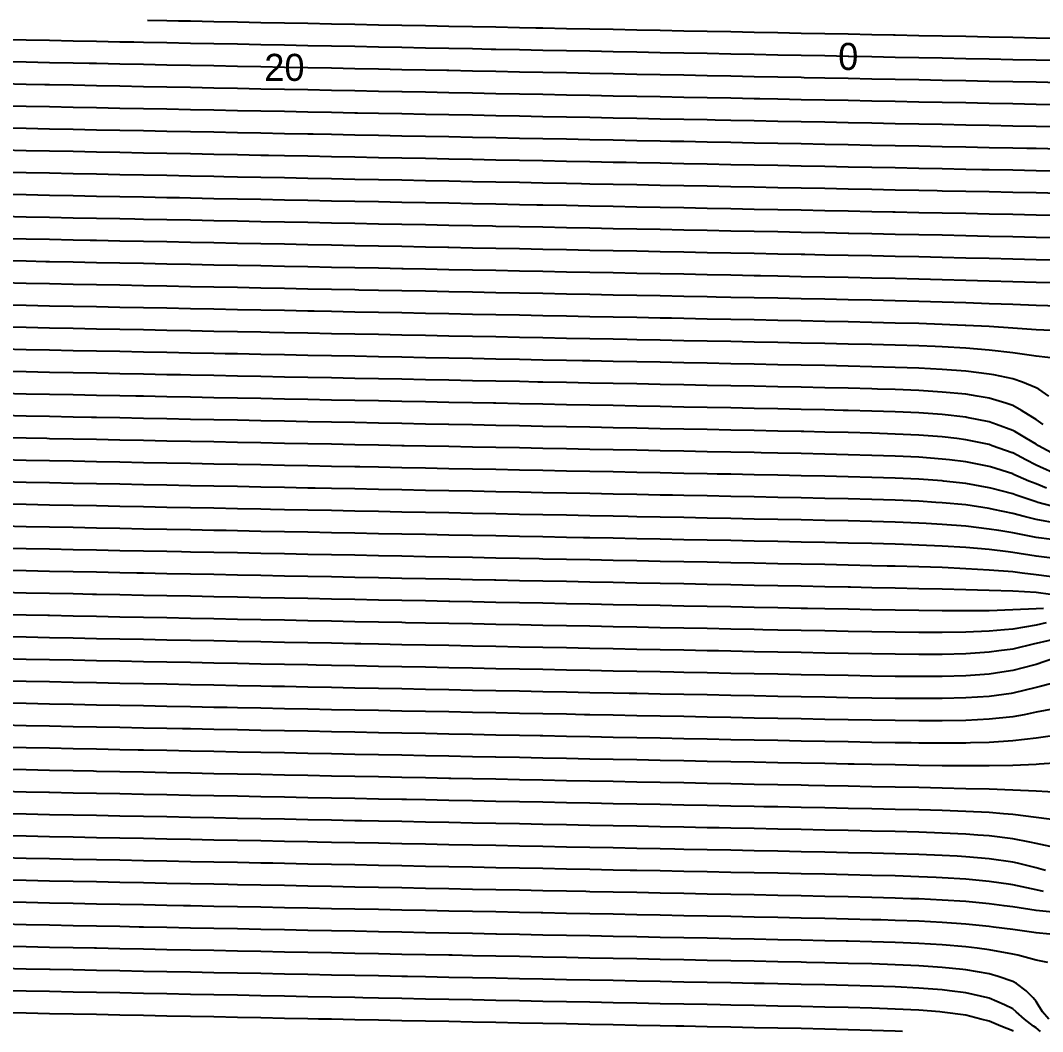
# Model space of a CAD drawing. Header units: metres. Extents: x 2416 to 4584, y 37 to 133.
# Drawn here: x 4340.9 to 4435.2, y 38.7 to 132 of the extents above; entities that cross this region are included whole.
import ezdxf
from ezdxf.enums import TextEntityAlignment as Align

# ---------------------------------------------------------------- set-up
doc = ezdxf.new("R2010")
doc.units = ezdxf.units.M
for name, color, linetype in [('Vs_-20', 7, 'Continuous'), ('Vs_0', 7, 'Continuous'), ('Vs_100', 7, 'Continuous'), ('Vs_120', 7, 'Continuous'), ('Vs_140', 7, 'Continuous'), ('Vs_160', 7, 'Continuous'), ('Vs_180', 7, 'Continuous'), ('Vs_20', 7, 'Continuous'), ('Vs_200', 7, 'Continuous'), ('Vs_220', 7, 'Continuous'), ('Vs_240', 7, 'Continuous'), ('Vs_260', 7, 'Continuous'), ('Vs_280', 7, 'Continuous'), ('Vs_300', 7, 'Continuous'), ('Vs_320', 7, 'Continuous'), ('Vs_340', 7, 'Continuous'), ('Vs_360', 7, 'Continuous'), ('Vs_380', 7, 'Continuous'), ('Vs_40', 7, 'Continuous'), ('Vs_400', 7, 'Continuous'), ('Vs_420', 7, 'Continuous'), ('Vs_440', 7, 'Continuous'), ('Vs_460', 7, 'Continuous'), ('Vs_480', 7, 'Continuous'), ('Vs_500', 7, 'Continuous'), ('Vs_520', 7, 'Continuous'), ('Vs_540', 7, 'Continuous'), ('Vs_560', 7, 'Continuous'), ('Vs_580', 7, 'Continuous'), ('Vs_60', 7, 'Continuous'), ('Vs_600', 7, 'Continuous'), ('Vs_620', 7, 'Continuous'), ('Vs_640', 7, 'Continuous'), ('Vs_660', 7, 'Continuous'), ('Vs_680', 7, 'Continuous'), ('Vs_700', 7, 'Continuous'), ('Vs_720', 7, 'Continuous'), ('Vs_740', 7, 'Continuous'), ('Vs_760', 7, 'Continuous'), ('Vs_780', 7, 'Continuous'), ('Vs_80', 7, 'Continuous'), ('Vs_800', 7, 'Continuous'), ('Vs_820', 7, 'Continuous'), ('Vs_840', 7, 'Continuous'), ('Vs_860', 7, 'Continuous'), ('Vs_880', 7, 'Continuous')]:
    doc.layers.add(name, color=color, linetype=linetype)

msp = doc.modelspace()

# ---------------------------------------------------------------- linework, layer by layer
at = {"layer": 'Vs_-20'}
msp.add_lwpolyline([(4436.771, 130.339), (4434.603, 130.382), (4432.435, 130.425), (4430.267, 130.468), (4428.099, 130.511), (4425.931, 130.554), (4423.763, 130.597), (4421.595, 130.64), (4421.421, 130.643), (4419.427, 130.683), (4417.259, 130.726), (4415.091, 130.769), (4412.923, 130.812), (4410.755, 130.854), (4408.586, 130.897), (4406.418, 130.94), (4404.25, 130.983), (4402.082, 131.026), (4399.914, 131.069), (4397.746, 131.112), (4395.578, 131.155), (4393.41, 131.198), (4391.242, 131.241), (4389.074, 131.284), (4388.43, 131.296), (4386.906, 131.327), (4384.738, 131.37), (4382.57, 131.413), (4380.402, 131.455), (4378.234, 131.498), (4376.065, 131.541), (4373.897, 131.584), (4371.729, 131.627), (4369.561, 131.67), (4367.393, 131.713), (4365.225, 131.756), (4363.057, 131.799), (4360.889, 131.842), (4358.721, 131.885), (4356.553, 131.928), (4355.437, 131.95), (4354.385, 131.971), (4352.596, 132.006)], dxfattribs=at)
at = {"layer": 'Vs_0'}
msp.add_lwpolyline([(4436.771, 128.298), (4434.603, 128.341), (4432.435, 128.384), (4430.267, 128.427), (4428.099, 128.47), (4425.931, 128.513), (4423.763, 128.556), (4421.595, 128.599), (4419.427, 128.641), (4417.309, 128.683), (4417.259, 128.684), (4415.091, 128.727), (4412.923, 128.77), (4410.755, 128.813), (4408.586, 128.856), (4406.418, 128.899), (4404.25, 128.942), (4402.082, 128.985), (4399.914, 129.028), (4397.746, 129.071), (4395.578, 129.114), (4393.41, 129.157), (4391.242, 129.2), (4389.074, 129.243), (4386.906, 129.285), (4384.738, 129.328), (4384.318, 129.337), (4382.57, 129.371), (4380.402, 129.414), (4378.234, 129.457), (4376.065, 129.5), (4373.897, 129.543), (4371.729, 129.586), (4369.561, 129.629), (4367.393, 129.672), (4365.225, 129.715), (4363.057, 129.758), (4360.889, 129.801), (4358.721, 129.844), (4356.553, 129.886), (4354.385, 129.929), (4352.217, 129.972), (4351.325, 129.99), (4350.049, 130.015), (4347.881, 130.058), (4345.713, 130.101), (4343.544, 130.144), (4341.376, 130.187), (4339.208, 130.23)], dxfattribs=at)
at = {"layer": 'Vs_100'}
msp.add_lwpolyline([(4436.771, 118.088), (4434.603, 118.131), (4432.435, 118.174), (4430.267, 118.218), (4429.595, 118.231), (4428.099, 118.261), (4425.931, 118.305), (4423.763, 118.348), (4421.595, 118.392), (4419.427, 118.435), (4417.259, 118.478), (4415.091, 118.521), (4412.923, 118.564), (4410.755, 118.607), (4408.586, 118.65), (4406.418, 118.693), (4404.25, 118.736), (4402.082, 118.779), (4399.914, 118.822), (4397.746, 118.865), (4396.751, 118.884), (4395.578, 118.908), (4393.41, 118.951), (4391.242, 118.994), (4389.074, 119.036), (4386.906, 119.079), (4384.738, 119.122), (4382.57, 119.165), (4380.402, 119.208), (4378.234, 119.251), (4376.065, 119.294), (4373.897, 119.337), (4371.729, 119.38), (4369.561, 119.423), (4367.393, 119.466), (4365.225, 119.509), (4363.759, 119.538), (4363.057, 119.552), (4360.889, 119.595), (4358.721, 119.637), (4356.553, 119.68), (4354.385, 119.723), (4352.217, 119.766), (4350.049, 119.809), (4347.881, 119.852), (4345.713, 119.895), (4343.544, 119.938), (4341.376, 119.981), (4339.208, 120.024)], dxfattribs=at)
at = {"layer": 'Vs_120'}
msp.add_lwpolyline([(4436.771, 116.042), (4434.603, 116.086), (4432.435, 116.13), (4430.267, 116.174), (4428.099, 116.218), (4425.931, 116.262), (4425.472, 116.271), (4423.763, 116.306), (4421.595, 116.35), (4419.427, 116.393), (4417.259, 116.436), (4415.091, 116.48), (4412.923, 116.523), (4410.755, 116.566), (4408.586, 116.609), (4406.418, 116.652), (4404.25, 116.695), (4402.082, 116.738), (4399.914, 116.781), (4397.746, 116.824), (4395.578, 116.866), (4393.41, 116.909), (4392.64, 116.925), (4391.242, 116.952), (4389.074, 116.995), (4386.906, 117.038), (4384.738, 117.081), (4382.57, 117.124), (4380.402, 117.167), (4378.234, 117.21), (4376.065, 117.253), (4373.897, 117.296), (4371.729, 117.339), (4369.561, 117.382), (4367.393, 117.425), (4365.225, 117.467), (4363.057, 117.51), (4360.889, 117.553), (4359.647, 117.578), (4358.721, 117.596), (4356.553, 117.639), (4354.385, 117.682), (4352.217, 117.725), (4350.049, 117.768), (4347.881, 117.811), (4345.713, 117.854), (4343.544, 117.897), (4341.376, 117.94), (4339.208, 117.983)], dxfattribs=at)
at = {"layer": 'Vs_140'}
msp.add_lwpolyline([(4436.771, 113.994), (4434.603, 114.037), (4432.435, 114.082), (4430.267, 114.128), (4428.099, 114.173), (4425.931, 114.218), (4423.763, 114.263), (4421.595, 114.307), (4421.388, 114.312), (4419.427, 114.351), (4417.259, 114.395), (4415.091, 114.438), (4412.923, 114.481), (4410.755, 114.524), (4408.586, 114.568), (4406.418, 114.611), (4404.25, 114.653), (4402.082, 114.696), (4399.914, 114.739), (4397.746, 114.782), (4395.578, 114.825), (4393.41, 114.868), (4391.242, 114.911), (4389.074, 114.954), (4388.528, 114.965), (4386.906, 114.997), (4384.738, 115.04), (4382.57, 115.083), (4380.402, 115.126), (4378.234, 115.169), (4376.065, 115.212), (4373.897, 115.255), (4371.729, 115.297), (4369.561, 115.34), (4367.393, 115.383), (4365.225, 115.426), (4363.057, 115.469), (4360.889, 115.512), (4358.721, 115.555), (4356.553, 115.598), (4355.535, 115.618), (4354.385, 115.641), (4352.217, 115.684), (4350.049, 115.727), (4347.881, 115.77), (4345.713, 115.813), (4343.544, 115.856), (4341.376, 115.898), (4339.208, 115.941)], dxfattribs=at)
at = {"layer": 'Vs_160'}
msp.add_lwpolyline([(4436.771, 111.938), (4434.603, 111.983), (4432.435, 112.03), (4430.267, 112.078), (4428.099, 112.126), (4425.931, 112.173), (4423.763, 112.219), (4421.595, 112.264), (4419.427, 112.309), (4417.322, 112.352), (4417.259, 112.353), (4415.091, 112.397), (4412.923, 112.44), (4410.755, 112.483), (4408.586, 112.526), (4406.418, 112.569), (4404.25, 112.612), (4402.082, 112.655), (4399.914, 112.698), (4397.746, 112.741), (4395.578, 112.784), (4393.41, 112.827), (4391.242, 112.87), (4389.074, 112.913), (4386.906, 112.956), (4384.738, 112.999), (4384.416, 113.005), (4382.57, 113.042), (4380.402, 113.085), (4378.234, 113.127), (4376.065, 113.17), (4373.897, 113.213), (4371.729, 113.256), (4369.561, 113.299), (4367.393, 113.342), (4365.225, 113.385), (4363.057, 113.428), (4360.889, 113.471), (4358.721, 113.514), (4356.553, 113.557), (4354.385, 113.6), (4352.217, 113.643), (4351.423, 113.658), (4350.049, 113.686), (4347.881, 113.728), (4345.713, 113.771), (4343.544, 113.814), (4341.376, 113.857), (4339.208, 113.9)], dxfattribs=at)
at = {"layer": 'Vs_180'}
msp.add_lwpolyline([(4436.771, 109.87), (4434.603, 109.916), (4432.435, 109.968), (4430.267, 110.021), (4428.099, 110.073), (4425.931, 110.124), (4423.763, 110.173), (4421.595, 110.221), (4419.427, 110.266), (4417.259, 110.311), (4415.091, 110.355), (4413.249, 110.392), (4412.923, 110.399), (4410.755, 110.442), (4408.586, 110.485), (4406.418, 110.528), (4404.25, 110.571), (4402.082, 110.614), (4399.914, 110.657), (4397.746, 110.7), (4395.578, 110.743), (4393.41, 110.786), (4391.242, 110.829), (4389.074, 110.872), (4386.906, 110.915), (4384.738, 110.957), (4382.57, 111), (4380.402, 111.043), (4380.304, 111.045), (4378.234, 111.086), (4376.065, 111.129), (4373.897, 111.172), (4371.729, 111.215), (4369.561, 111.258), (4367.393, 111.301), (4365.225, 111.344), (4363.057, 111.387), (4360.889, 111.43), (4358.721, 111.473), (4356.553, 111.516), (4354.385, 111.558), (4352.217, 111.601), (4350.049, 111.644), (4347.881, 111.687), (4347.311, 111.698), (4345.713, 111.73), (4343.544, 111.773), (4341.376, 111.816), (4339.208, 111.859)], dxfattribs=at)
at = {"layer": 'Vs_20'}
msp.add_lwpolyline([(4436.771, 126.257), (4434.603, 126.299), (4432.435, 126.342), (4430.267, 126.385), (4428.099, 126.428), (4425.931, 126.471), (4423.763, 126.514), (4421.595, 126.557), (4419.427, 126.6), (4417.259, 126.643), (4415.091, 126.686), (4413.198, 126.724), (4412.923, 126.729), (4410.755, 126.772), (4408.586, 126.815), (4406.418, 126.858), (4404.25, 126.901), (4402.082, 126.944), (4399.914, 126.987), (4397.746, 127.03), (4395.578, 127.073), (4393.41, 127.115), (4391.242, 127.158), (4389.074, 127.201), (4386.906, 127.244), (4384.738, 127.287), (4382.57, 127.33), (4380.402, 127.373), (4380.206, 127.377), (4378.234, 127.416), (4376.065, 127.459), (4373.897, 127.502), (4371.729, 127.545), (4369.561, 127.588), (4367.393, 127.631), (4365.225, 127.674), (4363.057, 127.716), (4360.889, 127.759), (4358.721, 127.802), (4356.553, 127.845), (4354.385, 127.888), (4352.217, 127.931), (4350.049, 127.974), (4347.881, 128.017), (4347.214, 128.03), (4345.713, 128.06), (4343.544, 128.103), (4341.376, 128.146), (4339.208, 128.189)], dxfattribs=at)
at = {"layer": 'Vs_200'}
msp.add_lwpolyline([(4436.639, 107.779), (4434.603, 107.827), (4432.435, 107.888), (4430.267, 107.952), (4428.099, 108.014), (4425.931, 108.072), (4423.763, 108.125), (4421.595, 108.176), (4419.427, 108.223), (4417.259, 108.269), (4415.091, 108.313), (4412.923, 108.357), (4410.755, 108.4), (4409.163, 108.432), (4408.586, 108.444), (4406.418, 108.487), (4404.25, 108.53), (4402.082, 108.573), (4399.914, 108.616), (4397.746, 108.659), (4395.578, 108.702), (4393.41, 108.745), (4391.242, 108.787), (4389.074, 108.83), (4386.906, 108.873), (4384.738, 108.916), (4382.57, 108.959), (4380.402, 109.002), (4378.234, 109.045), (4376.192, 109.085), (4376.065, 109.088), (4373.897, 109.131), (4371.729, 109.174), (4369.561, 109.217), (4367.393, 109.26), (4365.225, 109.303), (4363.057, 109.346), (4360.889, 109.388), (4358.721, 109.431), (4356.553, 109.474), (4354.385, 109.517), (4352.217, 109.56), (4350.049, 109.603), (4347.881, 109.646), (4345.713, 109.689), (4343.544, 109.732), (4343.199, 109.739), (4341.376, 109.775), (4339.208, 109.818)], dxfattribs=at)
at = {"layer": 'Vs_220'}
msp.add_lwpolyline([(4436.771, 105.628), (4434.603, 105.692), (4432.435, 105.776), (4431.376, 105.819), (4430.267, 105.863), (4428.099, 105.943), (4425.931, 106.013), (4423.763, 106.074), (4421.595, 106.129), (4419.427, 106.179), (4417.259, 106.226), (4415.091, 106.271), (4412.923, 106.315), (4410.755, 106.359), (4408.586, 106.402), (4406.418, 106.445), (4405.064, 106.472), (4404.25, 106.489), (4402.082, 106.532), (4399.914, 106.574), (4397.746, 106.617), (4395.578, 106.66), (4393.41, 106.703), (4391.242, 106.746), (4389.074, 106.789), (4386.906, 106.832), (4384.738, 106.875), (4382.57, 106.918), (4380.402, 106.961), (4378.234, 107.004), (4376.065, 107.047), (4373.897, 107.09), (4372.08, 107.126), (4371.729, 107.133), (4369.561, 107.176), (4367.393, 107.218), (4365.225, 107.261), (4363.057, 107.304), (4360.889, 107.347), (4358.721, 107.39), (4356.553, 107.433), (4354.385, 107.476), (4352.217, 107.519), (4350.049, 107.562), (4347.881, 107.605), (4345.713, 107.648), (4343.544, 107.691), (4341.376, 107.734), (4339.208, 107.776)], dxfattribs=at)
at = {"layer": 'Vs_240'}
msp.add_lwpolyline([(4436.771, 103.366), (4434.603, 103.463), (4432.435, 103.605), (4430.267, 103.743), (4428.099, 103.857), (4428.035, 103.859), (4425.931, 103.947), (4423.763, 104.02), (4421.595, 104.08), (4419.427, 104.134), (4417.259, 104.183), (4415.091, 104.229), (4412.923, 104.274), (4410.755, 104.318), (4408.586, 104.361), (4406.418, 104.404), (4404.25, 104.447), (4402.082, 104.49), (4400.958, 104.513), (4399.914, 104.533), (4397.746, 104.576), (4395.578, 104.619), (4393.41, 104.662), (4391.242, 104.705), (4389.074, 104.748), (4386.906, 104.791), (4384.738, 104.834), (4382.57, 104.877), (4380.402, 104.92), (4378.234, 104.963), (4376.065, 105.006), (4373.897, 105.048), (4371.729, 105.091), (4369.561, 105.134), (4367.968, 105.166), (4367.393, 105.177), (4365.225, 105.22), (4363.057, 105.263), (4360.889, 105.306), (4358.721, 105.349), (4356.553, 105.392), (4354.385, 105.435), (4352.217, 105.478), (4350.049, 105.521), (4347.881, 105.564), (4345.713, 105.606), (4343.544, 105.649), (4341.376, 105.692), (4339.208, 105.735)], dxfattribs=at)
at = {"layer": 'Vs_260'}
msp.add_lwpolyline([(4436.771, 100.782), (4434.603, 101.021), (4433.103, 101.246), (4432.435, 101.334), (4430.267, 101.578), (4428.099, 101.75), (4425.931, 101.872), (4425.272, 101.899), (4423.763, 101.961), (4421.595, 102.031), (4419.427, 102.088), (4417.259, 102.139), (4415.091, 102.187), (4412.923, 102.232), (4410.755, 102.276), (4408.586, 102.32), (4406.418, 102.363), (4404.25, 102.406), (4402.082, 102.449), (4399.914, 102.492), (4397.746, 102.535), (4396.848, 102.553), (4395.578, 102.578), (4393.41, 102.621), (4391.242, 102.664), (4389.074, 102.707), (4386.906, 102.75), (4384.738, 102.793), (4382.57, 102.836), (4380.402, 102.878), (4378.234, 102.921), (4376.065, 102.964), (4373.897, 103.007), (4371.729, 103.05), (4369.561, 103.093), (4367.393, 103.136), (4365.225, 103.179), (4363.856, 103.206), (4363.057, 103.222), (4360.889, 103.265), (4358.721, 103.308), (4356.553, 103.351), (4354.385, 103.394), (4352.217, 103.436), (4350.049, 103.479), (4347.881, 103.522), (4345.713, 103.565), (4343.544, 103.608), (4341.376, 103.651), (4339.208, 103.694)], dxfattribs=at)
at = {"layer": 'Vs_280'}
msp.add_lwpolyline([(4435.786, 97.327), (4434.857, 97.98), (4434.603, 98.102), (4433.334, 98.633), (4432.435, 98.926), (4430.697, 99.286), (4430.267, 99.367), (4428.099, 99.627), (4425.931, 99.791), (4423.763, 99.9), (4422.689, 99.94), (4421.595, 99.98), (4419.427, 100.042), (4417.259, 100.096), (4415.091, 100.144), (4412.923, 100.19), (4410.755, 100.235), (4408.586, 100.278), (4406.418, 100.322), (4404.25, 100.365), (4402.082, 100.408), (4399.914, 100.451), (4397.746, 100.494), (4395.578, 100.537), (4393.41, 100.58), (4392.737, 100.593), (4391.242, 100.623), (4389.074, 100.665), (4386.906, 100.708), (4384.738, 100.751), (4382.57, 100.794), (4380.402, 100.837), (4378.234, 100.88), (4376.065, 100.923), (4373.897, 100.966), (4371.729, 101.009), (4369.561, 101.052), (4367.393, 101.095), (4365.225, 101.138), (4363.057, 101.181), (4360.889, 101.224), (4359.744, 101.246), (4358.721, 101.266), (4356.553, 101.309), (4354.385, 101.352), (4352.217, 101.395), (4350.049, 101.438), (4347.881, 101.481), (4345.713, 101.524), (4343.544, 101.567), (4341.376, 101.61), (4339.208, 101.653)], dxfattribs=at)
at = {"layer": 'Vs_300'}
msp.add_lwpolyline([(4435.24, 94.714), (4434.603, 95.179), (4434.306, 95.367), (4433.247, 96.02), (4432.435, 96.472), (4431.816, 96.673), (4430.267, 97.14), (4429.163, 97.327), (4428.099, 97.499), (4425.931, 97.708), (4423.763, 97.839), (4421.595, 97.929), (4419.956, 97.98), (4419.427, 97.996), (4417.259, 98.052), (4415.091, 98.102), (4412.923, 98.148), (4410.755, 98.193), (4408.586, 98.237), (4406.418, 98.28), (4404.25, 98.324), (4402.082, 98.367), (4399.914, 98.41), (4397.746, 98.453), (4395.578, 98.495), (4393.41, 98.538), (4391.242, 98.581), (4389.074, 98.624), (4388.625, 98.633), (4386.906, 98.667), (4384.738, 98.71), (4382.57, 98.753), (4380.402, 98.796), (4378.234, 98.839), (4376.065, 98.882), (4373.897, 98.925), (4371.729, 98.968), (4369.561, 99.011), (4367.393, 99.054), (4365.225, 99.096), (4363.057, 99.139), (4360.889, 99.182), (4358.721, 99.225), (4356.553, 99.268), (4355.633, 99.286), (4354.385, 99.311), (4352.217, 99.354), (4350.049, 99.397), (4347.881, 99.44), (4345.713, 99.483), (4343.544, 99.526), (4341.376, 99.569), (4339.208, 99.612)], dxfattribs=at)
at = {"layer": 'Vs_320'}
msp.add_lwpolyline([(4436.015, 92.101), (4434.833, 92.754), (4434.603, 92.901), (4433.724, 93.407), (4432.623, 94.06), (4432.435, 94.173), (4430.948, 94.714), (4430.267, 94.955), (4428.201, 95.367), (4428.099, 95.387), (4425.931, 95.633), (4423.763, 95.782), (4421.595, 95.88), (4419.427, 95.951), (4417.259, 96.009), (4416.79, 96.02), (4415.091, 96.06), (4412.923, 96.107), (4410.755, 96.152), (4408.586, 96.196), (4406.418, 96.239), (4404.25, 96.282), (4402.082, 96.325), (4399.914, 96.368), (4397.746, 96.411), (4395.578, 96.454), (4393.41, 96.497), (4391.242, 96.54), (4389.074, 96.583), (4386.906, 96.626), (4384.738, 96.669), (4384.513, 96.673), (4382.57, 96.712), (4380.402, 96.755), (4378.234, 96.798), (4376.065, 96.841), (4373.897, 96.884), (4371.729, 96.926), (4369.561, 96.969), (4367.393, 97.012), (4365.225, 97.055), (4363.057, 97.098), (4360.889, 97.141), (4358.721, 97.184), (4356.553, 97.227), (4354.385, 97.27), (4352.217, 97.313), (4351.521, 97.327), (4350.049, 97.356), (4347.881, 97.399), (4345.713, 97.442), (4343.544, 97.485), (4341.376, 97.527), (4339.208, 97.57)], dxfattribs=at)
at = {"layer": 'Vs_340'}
msp.add_lwpolyline([(4436.445, 90.141), (4434.943, 90.794), (4434.603, 90.974), (4433.638, 91.447), (4432.435, 92.083), (4432.383, 92.101), (4430.538, 92.754), (4430.267, 92.852), (4428.099, 93.307), (4427.28, 93.407), (4425.931, 93.571), (4423.763, 93.73), (4421.595, 93.834), (4419.427, 93.908), (4417.259, 93.967), (4415.091, 94.018), (4413.148, 94.06), (4412.923, 94.065), (4410.755, 94.11), (4408.586, 94.154), (4406.418, 94.198), (4404.25, 94.241), (4402.082, 94.284), (4399.914, 94.327), (4397.746, 94.37), (4395.578, 94.413), (4393.41, 94.456), (4391.242, 94.499), (4389.074, 94.542), (4386.906, 94.585), (4384.738, 94.628), (4382.57, 94.671), (4380.402, 94.714), (4380.402, 94.714), (4378.234, 94.756), (4376.065, 94.799), (4373.897, 94.842), (4371.729, 94.885), (4369.561, 94.928), (4367.393, 94.971), (4365.225, 95.014), (4363.057, 95.057), (4360.889, 95.1), (4358.721, 95.143), (4356.553, 95.186), (4354.385, 95.229), (4352.217, 95.272), (4350.049, 95.315), (4347.881, 95.357), (4347.409, 95.367), (4345.713, 95.4), (4343.544, 95.443), (4341.376, 95.486), (4339.208, 95.529)], dxfattribs=at)
at = {"layer": 'Vs_360'}
msp.add_lwpolyline([(4435.563, 88.834), (4434.603, 89.223), (4433.936, 89.487), (4432.445, 90.141), (4432.435, 90.145), (4430.384, 90.794), (4430.267, 90.833), (4428.099, 91.267), (4426.597, 91.447), (4425.931, 91.528), (4423.763, 91.687), (4421.595, 91.791), (4419.427, 91.866), (4417.259, 91.925), (4415.091, 91.977), (4412.923, 92.024), (4410.755, 92.069), (4409.208, 92.101), (4408.586, 92.113), (4406.418, 92.157), (4404.25, 92.2), (4402.082, 92.243), (4399.914, 92.286), (4397.746, 92.329), (4395.578, 92.372), (4393.41, 92.415), (4391.242, 92.458), (4389.074, 92.501), (4386.906, 92.544), (4384.738, 92.586), (4382.57, 92.629), (4380.402, 92.672), (4378.234, 92.715), (4376.29, 92.754), (4376.065, 92.758), (4373.897, 92.801), (4371.729, 92.844), (4369.561, 92.887), (4367.393, 92.93), (4365.225, 92.973), (4363.057, 93.016), (4360.889, 93.059), (4358.721, 93.102), (4356.553, 93.145), (4354.385, 93.187), (4352.217, 93.23), (4350.049, 93.273), (4347.881, 93.316), (4345.713, 93.359), (4343.544, 93.402), (4343.297, 93.407), (4341.376, 93.445), (4339.208, 93.488)], dxfattribs=at)
at = {"layer": 'Vs_380'}
msp.add_lwpolyline([(4436.771, 86.994), (4434.744, 87.528), (4434.603, 87.568), (4432.76, 88.181), (4432.435, 88.302), (4430.423, 88.834), (4430.267, 88.878), (4428.099, 89.262), (4426.061, 89.487), (4425.931, 89.502), (4423.763, 89.653), (4421.595, 89.753), (4419.427, 89.826), (4417.259, 89.885), (4415.091, 89.936), (4412.923, 89.983), (4410.755, 90.028), (4408.586, 90.072), (4406.418, 90.115), (4405.15, 90.141), (4404.25, 90.159), (4402.082, 90.202), (4399.914, 90.245), (4397.746, 90.288), (4395.578, 90.331), (4393.41, 90.374), (4391.242, 90.416), (4389.074, 90.459), (4386.906, 90.502), (4384.738, 90.545), (4382.57, 90.588), (4380.402, 90.631), (4378.234, 90.674), (4376.065, 90.717), (4373.897, 90.76), (4372.178, 90.794), (4371.729, 90.803), (4369.561, 90.846), (4367.393, 90.889), (4365.225, 90.932), (4363.057, 90.975), (4360.889, 91.017), (4358.721, 91.06), (4356.553, 91.103), (4354.385, 91.146), (4352.217, 91.189), (4350.049, 91.232), (4347.881, 91.275), (4345.713, 91.318), (4343.544, 91.361), (4341.376, 91.404), (4339.208, 91.447)], dxfattribs=at)
at = {"layer": 'Vs_40'}
msp.add_lwpolyline([(4436.771, 124.215), (4434.603, 124.258), (4432.435, 124.301), (4430.267, 124.344), (4428.099, 124.387), (4425.931, 124.43), (4423.763, 124.473), (4421.595, 124.516), (4419.427, 124.559), (4417.259, 124.602), (4415.091, 124.645), (4412.923, 124.688), (4410.755, 124.731), (4409.086, 124.764), (4408.586, 124.774), (4406.418, 124.817), (4404.25, 124.86), (4402.082, 124.903), (4399.914, 124.945), (4397.746, 124.988), (4395.578, 125.031), (4393.41, 125.074), (4391.242, 125.117), (4389.074, 125.16), (4386.906, 125.203), (4384.738, 125.246), (4382.57, 125.289), (4380.402, 125.332), (4378.234, 125.375), (4376.094, 125.417), (4376.065, 125.418), (4373.897, 125.461), (4371.729, 125.504), (4369.561, 125.546), (4367.393, 125.589), (4365.225, 125.632), (4363.057, 125.675), (4360.889, 125.718), (4358.721, 125.761), (4356.553, 125.804), (4354.385, 125.847), (4352.217, 125.89), (4350.049, 125.933), (4347.881, 125.976), (4345.713, 126.019), (4343.544, 126.062), (4343.102, 126.07), (4341.376, 126.105), (4339.208, 126.147)], dxfattribs=at)
at = {"layer": 'Vs_400'}
msp.add_lwpolyline([(4436.602, 85.568), (4434.603, 85.946), (4433.481, 86.221), (4432.435, 86.503), (4430.663, 86.874), (4430.267, 86.963), (4428.099, 87.283), (4425.931, 87.491), (4425.333, 87.528), (4423.763, 87.626), (4421.595, 87.719), (4419.427, 87.789), (4417.259, 87.845), (4415.091, 87.895), (4412.923, 87.942), (4410.755, 87.987), (4408.586, 88.031), (4406.418, 88.074), (4404.25, 88.117), (4402.082, 88.161), (4401.054, 88.181), (4399.914, 88.203), (4397.746, 88.246), (4395.578, 88.289), (4393.41, 88.332), (4391.242, 88.375), (4389.074, 88.418), (4386.906, 88.461), (4384.738, 88.504), (4382.57, 88.547), (4380.402, 88.59), (4378.234, 88.633), (4376.065, 88.676), (4373.897, 88.719), (4371.729, 88.762), (4369.561, 88.805), (4368.066, 88.834), (4367.393, 88.847), (4365.225, 88.89), (4363.057, 88.933), (4360.889, 88.976), (4358.721, 89.019), (4356.553, 89.062), (4354.385, 89.105), (4352.217, 89.148), (4350.049, 89.191), (4347.881, 89.234), (4345.713, 89.277), (4343.544, 89.32), (4341.376, 89.363), (4339.208, 89.406)], dxfattribs=at)
at = {"layer": 'Vs_420'}
msp.add_lwpolyline([(4436.771, 83.991), (4434.836, 84.261), (4434.603, 84.295), (4432.435, 84.711), (4431.159, 84.915), (4430.267, 85.064), (4428.099, 85.318), (4425.931, 85.489), (4424.446, 85.568), (4423.763, 85.605), (4421.595, 85.688), (4419.427, 85.752), (4417.259, 85.807), (4415.091, 85.855), (4412.923, 85.901), (4410.755, 85.946), (4408.586, 85.99), (4406.418, 86.033), (4404.25, 86.076), (4402.082, 86.119), (4399.914, 86.162), (4397.746, 86.205), (4396.946, 86.221), (4395.578, 86.248), (4393.41, 86.291), (4391.242, 86.334), (4389.074, 86.377), (4386.906, 86.42), (4384.738, 86.463), (4382.57, 86.506), (4380.402, 86.549), (4378.234, 86.592), (4376.065, 86.635), (4373.897, 86.677), (4371.729, 86.72), (4369.561, 86.763), (4367.393, 86.806), (4365.225, 86.849), (4363.954, 86.874), (4363.057, 86.892), (4360.889, 86.935), (4358.721, 86.978), (4356.553, 87.021), (4354.385, 87.064), (4352.217, 87.107), (4350.049, 87.15), (4347.881, 87.193), (4345.713, 87.236), (4343.544, 87.278), (4341.376, 87.321), (4339.208, 87.364)], dxfattribs=at)
at = {"layer": 'Vs_440'}
msp.add_lwpolyline([(4436.556, 82.302), (4434.603, 82.573), (4432.435, 82.907), (4432.024, 82.955), (4430.267, 83.17), (4428.099, 83.36), (4425.931, 83.492), (4423.763, 83.587), (4423.118, 83.608), (4421.595, 83.658), (4419.427, 83.717), (4417.259, 83.768), (4415.091, 83.816), (4412.923, 83.861), (4410.755, 83.905), (4408.586, 83.949), (4406.418, 83.992), (4404.25, 84.035), (4402.082, 84.078), (4399.914, 84.121), (4397.746, 84.164), (4395.578, 84.207), (4393.41, 84.25), (4392.835, 84.261), (4391.242, 84.293), (4389.074, 84.336), (4386.906, 84.379), (4384.738, 84.422), (4382.57, 84.465), (4380.402, 84.507), (4378.234, 84.55), (4376.065, 84.593), (4373.897, 84.636), (4371.729, 84.679), (4369.561, 84.722), (4367.393, 84.765), (4365.225, 84.808), (4363.057, 84.851), (4360.889, 84.894), (4359.842, 84.915), (4358.721, 84.937), (4356.553, 84.98), (4354.385, 85.023), (4352.217, 85.066), (4350.049, 85.108), (4347.881, 85.151), (4345.713, 85.194), (4343.544, 85.237), (4341.376, 85.28), (4339.208, 85.323)], dxfattribs=at)
at = {"layer": 'Vs_460'}
msp.add_lwpolyline([(4436.771, 80.57), (4434.603, 80.847), (4433.319, 80.995), (4432.435, 81.104), (4430.267, 81.281), (4428.099, 81.406), (4425.931, 81.499), (4423.763, 81.571), (4421.595, 81.63), (4420.843, 81.648), (4419.427, 81.682), (4417.259, 81.73), (4415.091, 81.776), (4412.923, 81.821), (4410.755, 81.864), (4408.586, 81.908), (4406.418, 81.951), (4404.25, 81.994), (4402.082, 82.037), (4399.914, 82.08), (4397.746, 82.123), (4395.578, 82.166), (4393.41, 82.209), (4391.242, 82.252), (4389.074, 82.295), (4388.723, 82.302), (4386.906, 82.337), (4384.738, 82.38), (4382.57, 82.423), (4380.402, 82.466), (4378.234, 82.509), (4376.065, 82.552), (4373.897, 82.595), (4371.729, 82.638), (4369.561, 82.681), (4367.393, 82.724), (4365.225, 82.767), (4363.057, 82.81), (4360.889, 82.853), (4358.721, 82.896), (4356.553, 82.938), (4355.73, 82.955), (4354.385, 82.981), (4352.217, 83.024), (4350.049, 83.067), (4347.881, 83.11), (4345.713, 83.153), (4343.544, 83.196), (4341.376, 83.239), (4339.208, 83.282)], dxfattribs=at)
at = {"layer": 'Vs_480'}
msp.add_lwpolyline([(4435.926, 79.035), (4434.603, 79.218), (4432.435, 79.335), (4430.267, 79.402), (4428.099, 79.456), (4425.931, 79.506), (4423.763, 79.555), (4421.595, 79.602), (4419.427, 79.648), (4417.456, 79.688), (4417.259, 79.693), (4415.091, 79.737), (4412.923, 79.78), (4410.755, 79.824), (4408.586, 79.867), (4406.418, 79.91), (4404.25, 79.953), (4402.082, 79.996), (4399.914, 80.039), (4397.746, 80.082), (4395.578, 80.125), (4393.41, 80.167), (4391.242, 80.21), (4389.074, 80.253), (4386.906, 80.296), (4384.738, 80.339), (4384.611, 80.342), (4382.57, 80.382), (4380.402, 80.425), (4378.234, 80.468), (4376.065, 80.511), (4373.897, 80.554), (4371.729, 80.597), (4369.561, 80.64), (4367.393, 80.683), (4365.225, 80.726), (4363.057, 80.768), (4360.889, 80.811), (4358.721, 80.854), (4356.553, 80.897), (4354.385, 80.94), (4352.217, 80.983), (4351.618, 80.995), (4350.049, 81.026), (4347.881, 81.069), (4345.713, 81.112), (4343.544, 81.155), (4341.376, 81.198), (4339.208, 81.241)], dxfattribs=at)
at = {"layer": 'Vs_500'}
msp.add_lwpolyline([(4435.279, 77.729), (4434.603, 77.709), (4432.435, 77.598), (4430.267, 77.526), (4428.099, 77.502), (4425.931, 77.511), (4423.763, 77.537), (4421.595, 77.573), (4419.427, 77.613), (4417.259, 77.654), (4415.091, 77.697), (4413.485, 77.729), (4412.923, 77.74), (4410.755, 77.783), (4408.586, 77.826), (4406.418, 77.869), (4404.25, 77.912), (4402.082, 77.955), (4399.914, 77.997), (4397.746, 78.04), (4395.578, 78.083), (4393.41, 78.126), (4391.242, 78.169), (4389.074, 78.212), (4386.906, 78.255), (4384.738, 78.298), (4382.57, 78.341), (4380.499, 78.382), (4380.402, 78.384), (4378.234, 78.427), (4376.065, 78.47), (4373.897, 78.513), (4371.729, 78.556), (4369.561, 78.598), (4367.393, 78.641), (4365.225, 78.684), (4363.057, 78.727), (4360.889, 78.77), (4358.721, 78.813), (4356.553, 78.856), (4354.385, 78.899), (4352.217, 78.942), (4350.049, 78.985), (4347.881, 79.028), (4347.506, 79.035), (4345.713, 79.071), (4343.544, 79.114), (4341.376, 79.157), (4339.208, 79.199)], dxfattribs=at)
at = {"layer": 'Vs_520'}
msp.add_lwpolyline([(4435.52, 76.422), (4434.603, 76.192), (4432.435, 75.837), (4431.687, 75.769), (4430.267, 75.63), (4428.099, 75.535), (4425.931, 75.507), (4423.763, 75.515), (4421.595, 75.541), (4419.427, 75.576), (4417.259, 75.616), (4415.091, 75.657), (4412.923, 75.699), (4410.755, 75.742), (4409.385, 75.769), (4408.586, 75.785), (4406.418, 75.828), (4404.25, 75.87), (4402.082, 75.913), (4399.914, 75.956), (4397.746, 75.999), (4395.578, 76.042), (4393.41, 76.085), (4391.242, 76.128), (4389.074, 76.171), (4386.906, 76.214), (4384.738, 76.257), (4382.57, 76.3), (4380.402, 76.343), (4378.234, 76.386), (4376.387, 76.422), (4376.065, 76.428), (4373.897, 76.471), (4371.729, 76.514), (4369.561, 76.557), (4367.393, 76.6), (4365.225, 76.643), (4363.057, 76.686), (4360.889, 76.729), (4358.721, 76.772), (4356.553, 76.815), (4354.385, 76.858), (4352.217, 76.901), (4350.049, 76.944), (4347.881, 76.987), (4345.713, 77.029), (4343.544, 77.072), (4343.395, 77.075), (4341.376, 77.115), (4339.208, 77.158)], dxfattribs=at)
at = {"layer": 'Vs_540'}
msp.add_lwpolyline([(4436.771, 75.007), (4434.603, 74.493), (4434.463, 74.462), (4432.435, 73.979), (4431.161, 73.809), (4430.267, 73.685), (4428.099, 73.544), (4425.931, 73.492), (4423.763, 73.487), (4421.595, 73.507), (4419.427, 73.539), (4417.259, 73.576), (4415.091, 73.617), (4412.923, 73.658), (4410.755, 73.701), (4408.586, 73.744), (4406.418, 73.786), (4405.271, 73.809), (4404.25, 73.829), (4402.082, 73.872), (4399.914, 73.915), (4397.746, 73.958), (4395.578, 74.001), (4393.41, 74.044), (4391.242, 74.087), (4389.074, 74.13), (4386.906, 74.173), (4384.738, 74.216), (4382.57, 74.258), (4380.402, 74.301), (4378.234, 74.344), (4376.065, 74.387), (4373.897, 74.43), (4372.275, 74.462), (4371.729, 74.473), (4369.561, 74.516), (4367.393, 74.559), (4365.225, 74.602), (4363.057, 74.645), (4360.889, 74.688), (4358.721, 74.731), (4356.553, 74.774), (4354.385, 74.817), (4352.217, 74.859), (4350.049, 74.902), (4347.881, 74.945), (4345.713, 74.988), (4343.544, 75.031), (4341.376, 75.074), (4339.283, 75.116)], dxfattribs=at)
at = {"layer": 'Vs_560'}
msp.add_lwpolyline([(4436.281, 73.156), (4434.603, 72.564), (4434.366, 72.503), (4432.435, 71.999), (4431.424, 71.849), (4430.267, 71.677), (4428.099, 71.522), (4425.931, 71.461), (4423.763, 71.452), (4421.595, 71.469), (4419.427, 71.499), (4417.259, 71.536), (4415.091, 71.576), (4412.923, 71.617), (4410.755, 71.66), (4408.586, 71.702), (4406.418, 71.745), (4404.25, 71.788), (4402.082, 71.831), (4401.157, 71.849), (4399.914, 71.874), (4397.746, 71.917), (4395.578, 71.96), (4393.41, 72.003), (4391.242, 72.046), (4389.074, 72.088), (4386.906, 72.131), (4384.738, 72.174), (4382.57, 72.217), (4380.402, 72.26), (4378.234, 72.303), (4376.065, 72.346), (4373.897, 72.389), (4371.729, 72.432), (4369.561, 72.475), (4368.164, 72.503), (4367.393, 72.518), (4365.225, 72.561), (4363.057, 72.604), (4360.889, 72.647), (4358.721, 72.689), (4356.553, 72.732), (4354.385, 72.775), (4352.217, 72.818), (4350.049, 72.861), (4347.881, 72.904), (4345.713, 72.947), (4343.544, 72.99), (4341.376, 73.033), (4339.208, 73.076)], dxfattribs=at)
at = {"layer": 'Vs_580'}
msp.add_lwpolyline([(4436.771, 71), (4434.963, 70.543), (4434.603, 70.436), (4432.435, 69.908), (4432.303, 69.889), (4430.267, 69.612), (4428.099, 69.47), (4425.931, 69.416), (4423.763, 69.41), (4421.595, 69.428), (4419.427, 69.458), (4417.259, 69.495), (4415.091, 69.535), (4412.923, 69.576), (4410.755, 69.619), (4408.586, 69.661), (4406.418, 69.704), (4404.25, 69.747), (4402.082, 69.79), (4399.914, 69.833), (4397.746, 69.876), (4397.045, 69.889), (4395.578, 69.918), (4393.41, 69.961), (4391.242, 70.004), (4389.074, 70.047), (4386.906, 70.09), (4384.738, 70.133), (4382.57, 70.176), (4380.402, 70.219), (4378.234, 70.262), (4376.065, 70.305), (4373.897, 70.348), (4371.729, 70.391), (4369.561, 70.434), (4367.393, 70.477), (4365.225, 70.519), (4364.052, 70.543), (4363.057, 70.562), (4360.889, 70.605), (4358.721, 70.648), (4356.553, 70.691), (4354.385, 70.734), (4352.217, 70.777), (4350.049, 70.82), (4347.881, 70.863), (4345.713, 70.906), (4343.544, 70.949), (4341.376, 70.992), (4339.208, 71.035)], dxfattribs=at)
at = {"layer": 'Vs_60'}
msp.add_lwpolyline([(4436.771, 122.173), (4434.603, 122.216), (4432.435, 122.259), (4430.267, 122.302), (4428.099, 122.345), (4425.931, 122.388), (4423.763, 122.432), (4421.595, 122.475), (4419.427, 122.518), (4417.259, 122.561), (4415.091, 122.604), (4412.923, 122.647), (4410.755, 122.69), (4408.586, 122.732), (4406.418, 122.775), (4404.975, 122.804), (4404.25, 122.818), (4402.082, 122.861), (4399.914, 122.904), (4397.746, 122.947), (4395.578, 122.99), (4393.41, 123.033), (4391.242, 123.076), (4389.074, 123.119), (4386.906, 123.162), (4384.738, 123.205), (4382.57, 123.248), (4380.402, 123.291), (4378.234, 123.334), (4376.065, 123.376), (4373.897, 123.419), (4371.983, 123.457), (4371.729, 123.462), (4369.561, 123.505), (4367.393, 123.548), (4365.225, 123.591), (4363.057, 123.634), (4360.889, 123.677), (4358.721, 123.72), (4356.553, 123.763), (4354.385, 123.806), (4352.217, 123.849), (4350.049, 123.892), (4347.881, 123.935), (4345.713, 123.977), (4343.544, 124.02), (4341.376, 124.063), (4339.208, 124.106)], dxfattribs=at)
at = {"layer": 'Vs_600'}
msp.add_lwpolyline([(4436.771, 68.558), (4434.603, 68.151), (4433.485, 67.93), (4432.435, 67.732), (4430.267, 67.502), (4428.099, 67.396), (4425.931, 67.359), (4423.763, 67.361), (4421.595, 67.383), (4419.427, 67.415), (4417.259, 67.453), (4415.091, 67.493), (4412.923, 67.535), (4410.755, 67.577), (4408.586, 67.62), (4406.418, 67.663), (4404.25, 67.706), (4402.082, 67.749), (4399.914, 67.791), (4397.746, 67.834), (4395.578, 67.877), (4393.41, 67.92), (4392.933, 67.93), (4391.242, 67.963), (4389.074, 68.006), (4386.906, 68.049), (4384.738, 68.092), (4382.57, 68.135), (4380.402, 68.178), (4378.234, 68.221), (4376.065, 68.264), (4373.897, 68.307), (4371.729, 68.349), (4369.561, 68.392), (4367.393, 68.435), (4365.225, 68.478), (4363.057, 68.521), (4360.889, 68.564), (4359.94, 68.583), (4358.721, 68.607), (4356.553, 68.65), (4354.385, 68.693), (4352.217, 68.736), (4350.049, 68.779), (4347.881, 68.822), (4345.713, 68.865), (4343.544, 68.908), (4341.376, 68.95), (4339.208, 68.993)], dxfattribs=at)
at = {"layer": 'Vs_620'}
msp.add_lwpolyline([(4436.098, 65.97), (4434.603, 65.771), (4432.435, 65.503), (4430.267, 65.363), (4428.549, 65.317), (4428.099, 65.305), (4425.931, 65.293), (4423.763, 65.308), (4423.081, 65.317), (4421.595, 65.336), (4419.427, 65.371), (4417.259, 65.41), (4415.091, 65.451), (4412.923, 65.493), (4410.755, 65.536), (4408.586, 65.579), (4406.418, 65.621), (4404.25, 65.664), (4402.082, 65.707), (4399.914, 65.75), (4397.746, 65.793), (4395.578, 65.836), (4393.41, 65.879), (4391.242, 65.922), (4389.074, 65.965), (4388.821, 65.97), (4386.906, 66.008), (4384.738, 66.051), (4382.57, 66.094), (4380.402, 66.137), (4378.234, 66.179), (4376.065, 66.222), (4373.897, 66.265), (4371.729, 66.308), (4369.561, 66.351), (4367.393, 66.394), (4365.225, 66.437), (4363.057, 66.48), (4360.889, 66.523), (4358.721, 66.566), (4356.553, 66.609), (4355.828, 66.623), (4354.385, 66.652), (4352.217, 66.695), (4350.049, 66.738), (4347.881, 66.78), (4345.713, 66.823), (4343.544, 66.866), (4341.376, 66.909), (4339.208, 66.952)], dxfattribs=at)
at = {"layer": 'Vs_640'}
msp.add_lwpolyline([(4436.771, 63.483), (4434.893, 63.357), (4434.603, 63.338), (4432.435, 63.245), (4430.267, 63.207), (4428.099, 63.204), (4425.931, 63.222), (4423.763, 63.251), (4421.595, 63.287), (4419.427, 63.326), (4417.818, 63.357), (4417.259, 63.367), (4415.091, 63.409), (4412.923, 63.452), (4410.755, 63.495), (4408.586, 63.537), (4406.418, 63.58), (4404.25, 63.623), (4402.082, 63.666), (4399.914, 63.709), (4397.746, 63.752), (4395.578, 63.795), (4393.41, 63.838), (4391.242, 63.881), (4389.074, 63.924), (4386.906, 63.967), (4384.738, 64.009), (4384.709, 64.01), (4382.57, 64.052), (4380.402, 64.095), (4378.234, 64.138), (4376.065, 64.181), (4373.897, 64.224), (4371.729, 64.267), (4369.561, 64.31), (4367.393, 64.353), (4365.225, 64.396), (4363.057, 64.439), (4360.889, 64.482), (4358.721, 64.525), (4356.553, 64.568), (4354.385, 64.61), (4352.217, 64.653), (4351.716, 64.663), (4350.049, 64.696), (4347.881, 64.739), (4345.713, 64.782), (4343.544, 64.825), (4341.376, 64.868), (4339.208, 64.911)], dxfattribs=at)
at = {"layer": 'Vs_660'}
msp.add_lwpolyline([(4436.763, 60.744), (4434.603, 60.877), (4432.435, 60.975), (4430.267, 61.045), (4428.099, 61.101), (4425.931, 61.149), (4423.763, 61.194), (4421.595, 61.238), (4419.427, 61.281), (4417.259, 61.324), (4415.091, 61.367), (4413.582, 61.397), (4412.923, 61.41), (4410.755, 61.453), (4408.586, 61.496), (4406.418, 61.539), (4404.25, 61.582), (4402.082, 61.625), (4399.914, 61.668), (4397.746, 61.711), (4395.578, 61.754), (4393.41, 61.797), (4391.242, 61.839), (4389.074, 61.882), (4386.906, 61.925), (4384.738, 61.968), (4382.57, 62.011), (4380.597, 62.05), (4380.402, 62.054), (4378.234, 62.097), (4376.065, 62.14), (4373.897, 62.183), (4371.729, 62.226), (4369.561, 62.269), (4367.393, 62.312), (4365.225, 62.355), (4363.057, 62.398), (4360.889, 62.44), (4358.721, 62.483), (4356.553, 62.526), (4354.385, 62.569), (4352.217, 62.612), (4350.049, 62.655), (4347.881, 62.698), (4347.604, 62.704), (4345.713, 62.741), (4343.544, 62.784), (4341.376, 62.827), (4339.208, 62.87)], dxfattribs=at)
at = {"layer": 'Vs_680'}
msp.add_lwpolyline([(4436.771, 58.158), (4434.603, 58.439), (4432.435, 58.714), (4431.588, 58.784), (4430.267, 58.888), (4428.099, 58.999), (4425.931, 59.076), (4423.763, 59.136), (4421.595, 59.188), (4419.427, 59.235), (4417.259, 59.281), (4415.091, 59.325), (4412.923, 59.368), (4410.755, 59.412), (4409.464, 59.437), (4408.586, 59.455), (4406.418, 59.498), (4404.25, 59.541), (4402.082, 59.584), (4399.914, 59.627), (4397.746, 59.669), (4395.578, 59.712), (4393.41, 59.755), (4391.242, 59.798), (4389.074, 59.841), (4386.906, 59.884), (4384.738, 59.927), (4382.57, 59.97), (4380.402, 60.013), (4378.234, 60.056), (4376.485, 60.09), (4376.065, 60.099), (4373.897, 60.142), (4371.729, 60.185), (4369.561, 60.228), (4367.393, 60.27), (4365.225, 60.313), (4363.057, 60.356), (4360.889, 60.399), (4358.721, 60.442), (4356.553, 60.485), (4354.385, 60.528), (4352.217, 60.571), (4350.049, 60.614), (4347.881, 60.657), (4345.713, 60.7), (4343.544, 60.743), (4343.492, 60.744), (4341.376, 60.786), (4339.208, 60.829)], dxfattribs=at)
at = {"layer": 'Vs_700'}
msp.add_lwpolyline([(4436.771, 55.564), (4434.603, 56.049), (4434.015, 56.171), (4432.435, 56.485), (4430.267, 56.746), (4429.207, 56.824), (4428.099, 56.904), (4425.931, 57.007), (4423.763, 57.08), (4421.595, 57.139), (4419.427, 57.19), (4417.259, 57.237), (4415.091, 57.282), (4412.923, 57.326), (4410.755, 57.37), (4408.586, 57.413), (4406.418, 57.456), (4405.359, 57.477), (4404.25, 57.499), (4402.082, 57.542), (4399.914, 57.585), (4397.746, 57.628), (4395.578, 57.671), (4393.41, 57.714), (4391.242, 57.757), (4389.074, 57.8), (4386.906, 57.843), (4384.738, 57.886), (4382.57, 57.929), (4380.402, 57.972), (4378.234, 58.015), (4376.065, 58.058), (4373.897, 58.1), (4372.373, 58.131), (4371.729, 58.143), (4369.561, 58.186), (4367.393, 58.229), (4365.225, 58.272), (4363.057, 58.315), (4360.889, 58.358), (4358.721, 58.401), (4356.553, 58.444), (4354.385, 58.487), (4352.217, 58.53), (4350.049, 58.573), (4347.881, 58.616), (4345.713, 58.659), (4343.544, 58.701), (4341.376, 58.744), (4339.38, 58.784)], dxfattribs=at)
at = {"layer": 'Vs_720'}
msp.add_lwpolyline([(4435.471, 53.558), (4434.603, 53.799), (4432.885, 54.211), (4432.435, 54.316), (4430.267, 54.631), (4428.099, 54.821), (4427.318, 54.864), (4425.931, 54.941), (4423.763, 55.026), (4421.595, 55.09), (4419.427, 55.145), (4417.259, 55.194), (4415.091, 55.24), (4412.923, 55.285), (4410.755, 55.328), (4408.586, 55.372), (4406.418, 55.415), (4404.25, 55.458), (4402.082, 55.501), (4401.251, 55.518), (4399.914, 55.544), (4397.746, 55.587), (4395.578, 55.63), (4393.41, 55.673), (4391.242, 55.716), (4389.074, 55.759), (4386.906, 55.802), (4384.738, 55.845), (4382.57, 55.888), (4380.402, 55.93), (4378.234, 55.973), (4376.065, 56.016), (4373.897, 56.059), (4371.729, 56.102), (4369.561, 56.145), (4368.261, 56.171), (4367.393, 56.188), (4365.225, 56.231), (4363.057, 56.274), (4360.889, 56.317), (4358.721, 56.36), (4356.553, 56.403), (4354.385, 56.446), (4352.217, 56.489), (4350.049, 56.531), (4347.881, 56.574), (4345.713, 56.617), (4343.544, 56.66), (4341.376, 56.703), (4339.208, 56.746)], dxfattribs=at)
at = {"layer": 'Vs_740'}
msp.add_lwpolyline([(4435.274, 51.598), (4434.603, 51.749), (4432.435, 52.226), (4432.261, 52.251), (4430.267, 52.546), (4428.099, 52.748), (4425.931, 52.881), (4425.368, 52.905), (4423.763, 52.973), (4421.595, 53.042), (4419.427, 53.1), (4417.259, 53.151), (4415.091, 53.198), (4412.923, 53.243), (4410.755, 53.287), (4408.586, 53.331), (4406.418, 53.374), (4404.25, 53.417), (4402.082, 53.46), (4399.914, 53.503), (4397.746, 53.546), (4397.141, 53.558), (4395.578, 53.589), (4393.41, 53.632), (4391.242, 53.675), (4389.074, 53.718), (4386.906, 53.76), (4384.738, 53.803), (4382.57, 53.846), (4380.402, 53.889), (4378.234, 53.932), (4376.065, 53.975), (4373.897, 54.018), (4371.729, 54.061), (4369.561, 54.104), (4367.393, 54.147), (4365.225, 54.19), (4364.149, 54.211), (4363.057, 54.233), (4360.889, 54.276), (4358.721, 54.319), (4356.553, 54.361), (4354.385, 54.404), (4352.217, 54.447), (4350.049, 54.49), (4347.881, 54.533), (4345.713, 54.576), (4343.544, 54.619), (4341.376, 54.662), (4339.208, 54.705)], dxfattribs=at)
at = {"layer": 'Vs_760'}
msp.add_lwpolyline([(4436.75, 49.638), (4434.603, 49.845), (4432.435, 50.188), (4431.65, 50.291), (4430.267, 50.476), (4428.099, 50.681), (4425.931, 50.821), (4423.763, 50.92), (4423.044, 50.945), (4421.595, 50.995), (4419.427, 51.055), (4417.259, 51.107), (4415.091, 51.155), (4412.923, 51.201), (4410.755, 51.245), (4408.586, 51.289), (4406.418, 51.332), (4404.25, 51.376), (4402.082, 51.419), (4399.914, 51.462), (4397.746, 51.505), (4395.578, 51.548), (4393.41, 51.59), (4393.03, 51.598), (4391.242, 51.633), (4389.074, 51.676), (4386.906, 51.719), (4384.738, 51.762), (4382.57, 51.805), (4380.402, 51.848), (4378.234, 51.891), (4376.065, 51.934), (4373.897, 51.977), (4371.729, 52.02), (4369.561, 52.063), (4367.393, 52.106), (4365.225, 52.149), (4363.057, 52.191), (4360.889, 52.234), (4360.037, 52.251), (4358.721, 52.277), (4356.553, 52.32), (4354.385, 52.363), (4352.217, 52.406), (4350.049, 52.449), (4347.881, 52.492), (4345.713, 52.535), (4343.544, 52.578), (4341.376, 52.621), (4339.208, 52.664)], dxfattribs=at)
at = {"layer": 'Vs_780'}
msp.add_lwpolyline([(4435.874, 47.678), (4434.603, 47.783), (4432.435, 48.094), (4430.674, 48.332), (4430.267, 48.385), (4428.099, 48.603), (4425.931, 48.757), (4423.763, 48.866), (4421.595, 48.946), (4420.279, 48.985), (4419.427, 49.01), (4417.259, 49.064), (4415.091, 49.113), (4412.923, 49.159), (4410.755, 49.204), (4408.586, 49.248), (4406.418, 49.291), (4404.25, 49.334), (4402.082, 49.377), (4399.914, 49.42), (4397.746, 49.463), (4395.578, 49.506), (4393.41, 49.549), (4391.242, 49.592), (4389.074, 49.635), (4388.918, 49.638), (4386.906, 49.678), (4384.738, 49.721), (4382.57, 49.764), (4380.402, 49.807), (4378.234, 49.85), (4376.065, 49.893), (4373.897, 49.936), (4371.729, 49.979), (4369.561, 50.021), (4367.393, 50.064), (4365.225, 50.107), (4363.057, 50.15), (4360.889, 50.193), (4358.721, 50.236), (4356.553, 50.279), (4355.925, 50.291), (4354.385, 50.322), (4352.217, 50.365), (4350.049, 50.408), (4347.881, 50.451), (4345.713, 50.494), (4343.544, 50.537), (4341.376, 50.58), (4339.208, 50.622)], dxfattribs=at)
at = {"layer": 'Vs_80'}
msp.add_lwpolyline([(4436.771, 120.131), (4434.603, 120.174), (4433.748, 120.191), (4432.435, 120.217), (4430.267, 120.26), (4428.099, 120.304), (4425.931, 120.347), (4423.763, 120.39), (4421.595, 120.433), (4419.427, 120.476), (4417.259, 120.519), (4415.091, 120.562), (4412.923, 120.605), (4410.755, 120.648), (4408.586, 120.691), (4406.418, 120.734), (4404.25, 120.777), (4402.082, 120.82), (4400.863, 120.844), (4399.914, 120.863), (4397.746, 120.906), (4395.578, 120.949), (4393.41, 120.992), (4391.242, 121.035), (4389.074, 121.078), (4386.906, 121.121), (4384.738, 121.164), (4382.57, 121.206), (4380.402, 121.249), (4378.234, 121.292), (4376.065, 121.335), (4373.897, 121.378), (4371.729, 121.421), (4369.561, 121.464), (4367.871, 121.497), (4367.393, 121.507), (4365.225, 121.55), (4363.057, 121.593), (4360.889, 121.636), (4358.721, 121.679), (4356.553, 121.722), (4354.385, 121.765), (4352.217, 121.807), (4350.049, 121.85), (4347.881, 121.893), (4345.713, 121.936), (4343.544, 121.979), (4341.376, 122.022), (4339.208, 122.065)], dxfattribs=at)
at = {"layer": 'Vs_800'}
msp.add_lwpolyline([(4435.666, 45.065), (4434.603, 45.266), (4432.916, 45.719), (4432.435, 45.824), (4430.267, 46.23), (4429.169, 46.372), (4428.099, 46.504), (4425.931, 46.686), (4423.763, 46.809), (4421.595, 46.897), (4419.427, 46.965), (4417.259, 47.021), (4417.079, 47.025), (4415.091, 47.071), (4412.923, 47.118), (4410.755, 47.163), (4408.586, 47.206), (4406.418, 47.25), (4404.25, 47.293), (4402.082, 47.336), (4399.914, 47.379), (4397.746, 47.422), (4395.578, 47.465), (4393.41, 47.508), (4391.242, 47.551), (4389.074, 47.594), (4386.906, 47.637), (4384.806, 47.678), (4384.738, 47.68), (4382.57, 47.723), (4380.402, 47.766), (4378.234, 47.809), (4376.065, 47.851), (4373.897, 47.894), (4371.729, 47.937), (4369.561, 47.98), (4367.393, 48.023), (4365.225, 48.066), (4363.057, 48.109), (4360.889, 48.152), (4358.721, 48.195), (4356.553, 48.238), (4354.385, 48.281), (4352.217, 48.324), (4351.814, 48.332), (4350.049, 48.367), (4347.881, 48.41), (4345.713, 48.452), (4343.544, 48.495), (4341.376, 48.538), (4339.208, 48.581)], dxfattribs=at)
at = {"layer": 'Vs_820'}
msp.add_lwpolyline([(4435.781, 39.839), (4435.174, 40.492), (4434.787, 41.146), (4434.603, 41.47), (4434.323, 41.799), (4433.69, 42.452), (4432.779, 43.106), (4432.435, 43.294), (4431.088, 43.759), (4430.267, 44.002), (4428.099, 44.383), (4427.825, 44.412), (4425.931, 44.609), (4423.763, 44.752), (4421.595, 44.848), (4419.427, 44.92), (4417.259, 44.978), (4415.091, 45.029), (4413.414, 45.065), (4412.923, 45.076), (4410.755, 45.121), (4408.586, 45.165), (4406.418, 45.209), (4404.25, 45.252), (4402.082, 45.295), (4399.914, 45.338), (4397.746, 45.381), (4395.578, 45.424), (4393.41, 45.467), (4391.242, 45.51), (4389.074, 45.553), (4386.906, 45.596), (4384.738, 45.639), (4382.57, 45.681), (4380.695, 45.719), (4380.402, 45.724), (4378.234, 45.767), (4376.065, 45.81), (4373.897, 45.853), (4371.729, 45.896), (4369.561, 45.939), (4367.393, 45.982), (4365.225, 46.025), (4363.057, 46.068), (4360.889, 46.111), (4358.721, 46.154), (4356.553, 46.197), (4354.385, 46.24), (4352.217, 46.282), (4350.049, 46.325), (4347.881, 46.368), (4347.702, 46.372), (4345.713, 46.411), (4343.544, 46.454), (4341.376, 46.497), (4339.208, 46.54)], dxfattribs=at)
at = {"layer": 'Vs_840'}
msp.add_lwpolyline([(4434.992, 38.683), (4434.603, 39.032), (4434.365, 39.186), (4433.524, 39.839), (4432.771, 40.492), (4432.435, 40.788), (4431.673, 41.146), (4430.267, 41.768), (4430.137, 41.799), (4428.099, 42.263), (4426.594, 42.452), (4425.931, 42.534), (4423.763, 42.696), (4421.595, 42.801), (4419.427, 42.876), (4417.259, 42.935), (4415.091, 42.987), (4412.923, 43.034), (4410.755, 43.08), (4409.487, 43.106), (4408.586, 43.124), (4406.418, 43.167), (4404.25, 43.211), (4402.082, 43.254), (4399.914, 43.297), (4397.746, 43.34), (4395.578, 43.383), (4393.41, 43.426), (4391.242, 43.469), (4389.074, 43.511), (4386.906, 43.554), (4384.738, 43.597), (4382.57, 43.64), (4380.402, 43.683), (4378.234, 43.726), (4376.583, 43.759), (4376.065, 43.769), (4373.897, 43.812), (4371.729, 43.855), (4369.561, 43.898), (4367.393, 43.941), (4365.225, 43.984), (4363.057, 44.027), (4360.889, 44.07), (4358.721, 44.112), (4356.553, 44.155), (4354.385, 44.198), (4352.217, 44.241), (4350.049, 44.284), (4347.881, 44.327), (4345.713, 44.37), (4343.59, 44.412), (4343.544, 44.413), (4341.376, 44.456), (4339.208, 44.499)], dxfattribs=at)
at = {"layer": 'Vs_860'}
msp.add_lwpolyline([(4432.517, 38.683), (4432.435, 38.74), (4431.338, 39.186), (4430.267, 39.657), (4429.507, 39.839), (4428.099, 40.183), (4425.931, 40.475), (4425.714, 40.492), (4423.763, 40.647), (4421.595, 40.756), (4419.427, 40.833), (4417.259, 40.894), (4415.091, 40.946), (4412.923, 40.993), (4410.755, 41.038), (4408.586, 41.083), (4406.418, 41.126), (4405.438, 41.146), (4404.25, 41.169), (4402.082, 41.213), (4399.914, 41.256), (4397.746, 41.298), (4395.578, 41.341), (4393.41, 41.384), (4391.242, 41.427), (4389.074, 41.47), (4386.906, 41.513), (4384.738, 41.556), (4382.57, 41.599), (4380.402, 41.642), (4378.234, 41.685), (4376.065, 41.728), (4373.897, 41.771), (4372.471, 41.799), (4371.729, 41.814), (4369.561, 41.857), (4367.393, 41.9), (4365.225, 41.942), (4363.057, 41.985), (4360.889, 42.028), (4358.721, 42.071), (4356.553, 42.114), (4354.385, 42.157), (4352.217, 42.2), (4350.049, 42.243), (4347.881, 42.286), (4345.713, 42.329), (4343.544, 42.372), (4341.376, 42.415), (4339.478, 42.452)], dxfattribs=at)
at = {"layer": 'Vs_880'}
msp.add_lwpolyline([(4422.265, 38.683), (4421.595, 38.716), (4419.427, 38.793), (4417.259, 38.853), (4415.091, 38.905), (4412.923, 38.952), (4410.755, 38.997), (4408.586, 39.041), (4406.418, 39.085), (4404.25, 39.128), (4402.082, 39.171), (4401.345, 39.186), (4399.914, 39.214), (4397.746, 39.257), (4395.578, 39.3), (4393.41, 39.343), (4391.242, 39.386), (4389.074, 39.429), (4386.906, 39.472), (4384.738, 39.515), (4382.57, 39.558), (4380.402, 39.601), (4378.234, 39.644), (4376.065, 39.687), (4373.897, 39.73), (4371.729, 39.772), (4369.561, 39.815), (4368.359, 39.839), (4367.393, 39.858), (4365.225, 39.901), (4363.057, 39.944), (4360.889, 39.987), (4358.721, 40.03), (4356.553, 40.073), (4354.385, 40.116), (4352.217, 40.159), (4350.049, 40.202), (4347.881, 40.245), (4345.713, 40.288), (4343.544, 40.331), (4341.376, 40.373), (4339.208, 40.416)], dxfattribs=at)

# ---------------------------------------------------------------- texts
at = {"layer": 'Vs_0'}
msp.add_text('0', height=2.5, dxfattribs=at).set_placement((4417.259, 128.684), align=Align.MIDDLE_CENTER)
at = {"layer": 'Vs_20'}
msp.add_text('20', height=2.5, dxfattribs=at).set_placement((4365.225, 127.674), align=Align.MIDDLE_CENTER)

doc.saveas('drawing.dxf')
